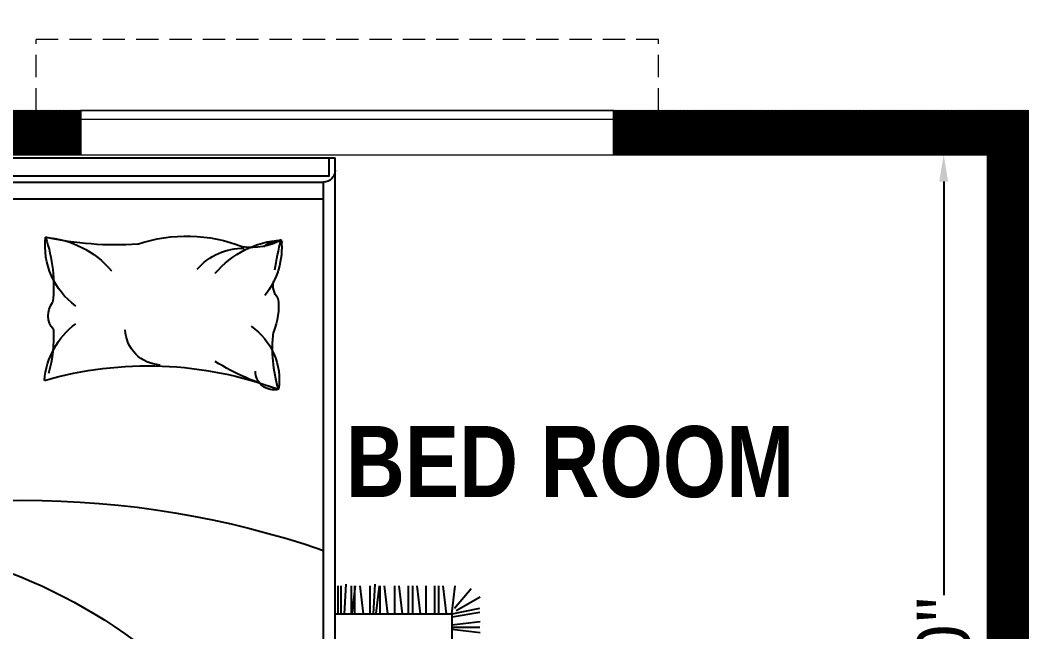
# Model space of a CAD drawing. Header units: feet. Extents: x 36275 to 37218, y -947 to -334.
# Drawn here: x 36557.5 to 36670.2, y -482.6 to -413.8 of the extents above; entities that cross this region are included whole.
import ezdxf

# ---------------------------------------------------------------- set-up
doc = ezdxf.new("R2010")
doc.units = ezdxf.units.FT
doc.header["$MEASUREMENT"] = 0
doc.header["$PDMODE"] = 35
doc.linetypes.add('HIDDEN', pattern=[0.375, 0.25, -0.125])
for name, color, linetype in [('dwgmodels.com', 250, 'Continuous'), ('FURN', 171, 'Continuous'), ('hatch', 252, 'Continuous')]:
    doc.layers.add(name, color=color, linetype=linetype)
for name, color, linetype, lineweight in [('SLAB LINE', 50, 'Continuous', 30), ('text', 6, 'Continuous', 25), ('wall', 7, 'Continuous', 40), ('Wall_SYN', 7, 'Continuous', 35), ('window', 116, 'Continuous', 20)]:
    doc.layers.add(name, color=color, linetype=linetype, lineweight=lineweight)
doc.styles.add('plan', font='trebuc.ttf')
doc.styles.get("Standard").update_dxf_attribs({"font": 'swisscb.ttf'})
doc.dimstyles.new('WORKING', dxfattribs={"dimtxt": 6, "dimasz": 3, "dimexe": 3, "dimexo": 4, "dimgap": 1, "dimtad": 0, "dimdec": 3, "dimzin": 3, "dimdsep": 46, "dimlunit": 4, "dimtxsty": 'plan', "dimcen": 0.09, "dimclrd": 256, "dimclre": 256, "dimclrt": 7, "dimadec": 0, "dimazin": 0, "dimtfac": 1, "dimtdec": 3, "dimtmove": 1, "dimatfit": 3, "dimfxl": 12, "dimtolj": 1, "dimtzin": 0, "dimlwd": -1, "dimlwe": -1, "dimarcsym": 0})

# ---------------------------------------------------------------- blocks, each defined once
blk = doc.blocks.new('*D8')
at = {"layer": 'Defpoints', "color": 0, "lineweight": 0, "transparency": 16777216}
for p in [(36925.31314333927, -400.2845081454798), (36517.31314333927, -453.5753248443623), (36925.31314333927, -453.5753248443623)]:
    blk.add_point(p, dxfattribs=at)
at = {"layer": 'hatch', "transparency": 16777216}
for p, q in [((36517.31314333927, -449.5753248443623), (36517.31314333927, -397.2845081454798)), ((36925.31314333927, -449.5753248443623), (36925.31314333927, -397.2845081454798)), ((36520.31314333927, -400.2845081454798), (36710.66061808675, -400.2845081454798)), ((36922.31314333927, -400.2845081454798), (36731.96566859179, -400.2845081454798))]:
    blk.add_line(p, q, dxfattribs=at)
at = {"layer": 'hatch', "lineweight": 0, "transparency": 16777216}
for points in [[(36520.31314333927, -399.7845081454798), (36520.31314333927, -400.7845081454798), (36517.31314333927, -400.2845081454798)], [(36922.31314333927, -399.7845081454798), (36922.31314333927, -400.7845081454798), (36925.31314333927, -400.2845081454798)]]:
    blk.add_solid(points, dxfattribs=at)
at = {"layer": 'hatch', "color": 7, "lineweight": 0, "transparency": 16777216, "insert": (36721.31314333927, -400.2845081454798), "char_height": 6, "attachment_point": 5, "style": 'plan'}
blk.add_mtext('\\A1;34\'-0"', dxfattribs=at)
blk = doc.blocks.new('*D9')
at = {"layer": 'Defpoints', "color": 0, "lineweight": 0, "transparency": 16777216}
for p in [(36535.06845964176, -423.9395204819275), (36493.79485159284, -883.9395204819278), (36669.06845964176, -883.9395204819277)]:
    blk.add_point(p, dxfattribs=at)
at = {"layer": 'hatch', "transparency": 16777216}
for p, q in [((36531.06845964176, -423.9395204819275), (36490.79485159284, -423.9395204819275)), ((36493.79485159284, -426.9395204819275), (36493.79485159284, -643.2869952294024)), ((36493.79485159284, -880.9395204819278), (36493.79485159284, -664.5920457344529)), ((36665.06845964176, -883.9395204819277), (36490.79485159284, -883.9395204819278))]:
    blk.add_line(p, q, dxfattribs=at)
at = {"layer": 'hatch', "lineweight": 0, "transparency": 16777216}
for points in [[(36493.29485159284, -426.9395204819275), (36494.29485159284, -426.9395204819275), (36493.79485159284, -423.9395204819275)], [(36493.29485159284, -880.9395204819278), (36494.29485159284, -880.9395204819278), (36493.79485159284, -883.9395204819278)]]:
    blk.add_solid(points, dxfattribs=at)
at = {"layer": 'hatch', "color": 7, "lineweight": 0, "transparency": 16777216, "insert": (36493.79485159284, -653.9395204819378), "char_height": 6, "attachment_point": 5, "rotation": 90, "style": 'plan'}
blk.add_mtext('\\A1;38\'-4"', dxfattribs=at)
blk = doc.blocks.new('A$C625a09c8')
at = {"layer": 'dwgmodels.com', "color": 183}
for p, q in [((1.541489854324027, 10.10103390981072), (1.220238705041993, 10.47498317661882)), ((1.591671726040659, 9.988726272672466), (1.527924408695981, 10.5293737751104)), ((1.694319803937105, 9.988726272672466), (1.758067122158536, 10.5293737751104)), ((1.840908266312908, 9.988726272672466), (1.840908266312908, 10.5293737751104)), ((1.923623332077113, 9.993147520690115), (1.923623332077113, 10.52843957135593)), ((2.085130965024291, 9.993147520690115), (2.085130965024291, 10.52843957135593)), ((2.199145195412711, 9.988726272672466), (2.262892513630504, 10.5293737751104)), ((2.345733657788514, 9.988726272672466), (2.345733657788514, 10.5293737751104)), ((2.428448723549081, 9.993147520690115), (2.428448723549081, 10.52843957135593)), ((2.542462953937502, 9.988726272672466), (2.60621027128218, 10.5293737751104)), ((2.689051416313305, 9.988726272672466), (2.689051416313305, 10.5293737751104)), ((2.82552848571504, 9.988726272672466), (2.889275803936471, 10.5293737751104)), ((2.972116948963958, 9.988726272672466), (2.972116948963958, 10.5293737751104)), ((3.048602918162942, 9.993147520690115), (2.984896780388226, 10.5293737751104)), ((3.099529223640275, 9.988726272672466), (3.067655564529559, 10.56117333680493)), ((3.163276540984953, 9.988726272672466), (3.163276540984953, 10.5293737751104)), ((3.290729996977461, 9.988726272672466), (3.354477315198892, 10.5293737751104)), ((3.513804428552248, 9.993147520690115), (3.450098291650647, 10.5293737751104)), ((3.460294314143539, 9.993147520690115), (3.460294314143539, 10.52843957135593)), ((3.523461337299523, 9.993147520690115), (3.523461337299523, 10.52843957135593)), ((3.657191986418184, 9.988726272672466), (3.625318328180583, 10.56117333680493)), ((3.720939304635976, 9.988726272672466), (3.720939304635976, 10.5293737751104)), ((3.784106327795598, 9.988726272672466), (3.784106327795598, 10.5293737751104)), ((1.51355487868932, 10.05080211279181), (1.051024224041612, 10.31336538954201)), ((1.587250478460192, 9.988726272672466), (1.0519584275753, 10.09594667624089)), ((1.591671726040659, 9.77536283884973), (1.051024224041612, 9.839110156741071)), ((1.587250478460192, 9.928295605599033), (1.0519584275753, 10.01902003020905)), ((1.591671726040659, 9.691984232581035), (1.051024224041612, 9.628236914689637)), ((1.587250478460192, 9.729513610509741), (1.0519584275753, 9.729513610509741))]:
    blk.add_line(p, q, dxfattribs=at)
blk.add_lwpolyline([(3.838281302963878, 9.988726272672466), (1.591671726040659, 9.988726272672466), (1.591671726040659, 1.416177944085803), (10.13339788773737, 1.416177944085803), (10.13339788773737, 3.51925570144374)], dxfattribs=at)
at = {"layer": 'dwgmodels.com'}
for centre, radius, start, end in [((9.846048426068592, -5.638649904882016), 17.81325544848426, 71.05766045513134, 108.9423395448687), ((13.60033189602473, 1.509914365406757), 9.90979801541599, 78.19008945014235, 164.2291889944024)]:
    blk.add_arc(centre, radius, start, end, dxfattribs=at)
at = {"layer": 'FURN', "color": 30, "true_color": 0xf8991e}
blk.add_line((15.85381554917694, 18.76396477543062), (3.838281302963878, 18.76396477543062), dxfattribs=at)
at = {"layer": 'FURN'}
for p, q in [((15.62852428186306, 18.29985119891063), (4.063572570274118, 18.29985119891063)), ((4.063572570274118, 17.96683976019921), (15.62852428186306, 17.96683976019921))]:
    blk.add_line(p, q, dxfattribs=at)
at = {"layer": 'FURN', "color": 30, "true_color": 0xf8991e}
blk.add_lwpolyline([(15.85381554917694, 18.76396477543062), (15.85381554917694, 3.51925570144374), (3.838281302963878, 3.51925570144374), (3.838281302963878, 18.76396477543062)], dxfattribs=at)
at = {"layer": 'FURN'}
blk.add_lwpolyline([(3.95947534444349, 18.76396477543062), (3.95947534444349, 18.41194717058158), (15.7787184600711, 18.41194717058158), (15.7787184600711, 18.76396477543062)], dxfattribs=at)
blk.add_lwpolyline([(15.62852428186306, 18.29985119891063), (15.62852428186306, 4.120032413732531, -0.4142135623731124), (15.25303883634115, 3.744546968538373), (4.439058015796036, 3.744546968538373, -0.4142135623731097), (4.063572570274118, 4.120032413732531), (4.063572570274118, 18.29985119891063)], format="xyb", dxfattribs=at)
for centre, radius, start, end in [((4.063572570274118, 18.52514246600526), 0.2252912671033832, 180, 270), ((4.952616459177079, 16.7919610262893), 0.3677551105245611, 45.59910881888732, 107.077404902207), ((6.326543796127226, 17.03583192469694), 1.459288977957638, 174.1100114663333, 219.0595772858012), ((1.149969228372356, 16.08958054393486), 3.882881132473113, 7.672701365516385, 16.39543369028107), ((4.746220606983115, 15.35048053040072), 1.839611615414575, 40.41890216988493, 85.98709613898907), ((5.44232116306739, 18.21296832279819), 1.17363657277916, 241.0908229889819, 278.4041839721869), ((6.695198431854806, 14.34802691974278), 2.912116432225225, 71.01829858510641, 111.7974093971815), ((8.049295307377179, 23.51821020373876), 6.429308357938145, 266.3715658508289, 282.2561728934731), ((9.542866009160207, 15.40033562577224), 1.839611615414575, 94.01290386101091, 139.5810978301151), ((7.962542820016097, 17.08568702006846), 1.459288977957638, 306.57109753607, 5.889976466864948), ((12.09696963162787, 16.30187132536747), 2.840631059355101, 160.8133065138497, 186.5053069634689), ((5.607941030273651, 15.85033690024164), 1.174318570254299, 40.94820663205041, 91.04228365431344), ((4.687932443717727, 16.30325494512851), 0.344447686989834, 316.7315570311536, 14.64939228947405), ((6.190284746862744, 15.90157893532029), 1.262448981140997, 172.4632442471801, 202.9830351376349), ((8.950471615051356, 15.72754034046392), 0.4108945732882934, 319.0979953724188, 37.91670997323407), ((6.154542045773269, 14.49890331167984), 1.239506862889849, 124.2427853763585, 188.7378720600889), ((7.167674198917666, 15.49071717743357), 0.7135780748221979, 273.1159846341224, 357.3699806053985), ((7.907607951772661, 14.35199845287127), 1.53178863042483, 4.909953780344741, 52.88025221858135), ((11.73376024860772, 15.30486137257469), 2.47749040768948, 176.4445883204249, 196.2045652587274), ((2.231907903256797, 15.10634744192981), 2.812434005229636, 343.5644030283725, 6.170418859822891), ((3.635467200045241, 18.91823638900405), 4.785873735326012, 285.6862532087204, 301.6501135885452), ((7.444606007287803, 7.529133055414377), 7.232877102657498, 74.03692794056504, 110.3493486442045), ((5.015043240542582, 14.65914657114553), 0.3589047084057966, 256.1981626950089, 0.2273253336034508)]:
    blk.add_arc(centre, radius, start, end, dxfattribs=at)
blk = doc.blocks.new('*D17')
at = {"layer": 'Defpoints', "color": 0, "lineweight": 0, "transparency": 16777216}
for p in [(36666.31314333928, -428.9395204819277), (36661.38959759075, -548.9395204819275), (36666.31314333928, -548.9395204819275)]:
    blk.add_point(p, dxfattribs=at)
at = {"layer": 'hatch', "transparency": 16777216}
for p, q in [((36662.31314333928, -428.9395204819277), (36658.38959759075, -428.9395204819277)), ((36661.38959759075, -431.9395204819277), (36661.38959759075, -478.4708336132408)), ((36661.38959759075, -545.9395204819275), (36661.38959759075, -499.4082073506145)), ((36662.31314333928, -548.9395204819275), (36658.38959759075, -548.9395204819275))]:
    blk.add_line(p, q, dxfattribs=at)
at = {"layer": 'hatch', "lineweight": 0, "transparency": 16777216}
for points in [[(36660.88959759075, -431.9395204819277), (36661.88959759075, -431.9395204819277), (36661.38959759075, -428.9395204819277)], [(36660.88959759075, -545.9395204819275), (36661.88959759075, -545.9395204819275), (36661.38959759075, -548.9395204819275)]]:
    blk.add_solid(points, dxfattribs=at)
at = {"layer": 'hatch', "color": 7, "lineweight": 0, "transparency": 16777216, "insert": (36661.38959759074, -488.9395204819379), "char_height": 6, "attachment_point": 5, "rotation": 90, "style": 'plan'}
blk.add_mtext('\\A1;10\'-0"', dxfattribs=at)

msp = doc.modelspace()

# ---------------------------------------------------------------- hatches: boundary and pattern name
at = {"layer": 'SLAB LINE'}
h = msp.add_hatch(dxfattribs=at)
h.set_pattern_fill('ANSI31', color=8)
h.set_pattern_definition([(45, (0, 0), (-0.08838834764831845, 0.08838834764831845), [])])
h.paths.add_polyline_path([(36564.31314333927, -423.9395204819273), (36517.31314333927, -423.9395204819273), (36517.31314333927, -458.9395204819273), (36522.31314333927, -458.9395204819273), (36522.31314333927, -428.9395204819273), (36564.31314333927, -428.9395204819273)])
h.paths.add_polyline_path([(36691.31314333927, -423.9395204819273), (36624.31314333927, -423.9395204819273), (36624.31314333927, -428.9395204819274), (36666.31314333927, -428.9395204819275), (36666.31314333927, -548.939520481927), (36661.31314333927, -548.9395204819273), (36661.31314333927, -553.9395204819275), (36683.31314333927, -553.9395204819273), (36683.31314333927, -548.9395204819273), (36671.31314333927, -548.939520481927), (36671.31314333927, -428.9395204819275), (36691.31314333927, -428.9395204819275)])
h.paths.add_polyline_path([(36620.17028619641, -548.9395204819273), (36522.31314333927, -548.939520481927), (36522.31314333927, -518.9395204819273), (36517.31314333927, -518.9395204819273), (36517.31314333927, -565.939520481927), (36522.31314333927, -565.939520481927), (36522.31314333927, -553.939520481927), (36620.17028619641, -553.9395204819275)])

# ---------------------------------------------------------------- linework, layer by layer
at = {"layer": 'wall', "lineweight": 0}
for p, q in [((36517.31314333927, -423.9395204819273), (36925.31314333927, -423.9395204819273)), ((36522.31314333927, -428.9395204819273), (36666.31314333927, -428.9395204819275)), ((36666.31314333927, -548.9395204819273), (36666.31314333927, -428.9395204819273))]:
    msp.add_line(p, q, dxfattribs=at)
at = {"layer": 'Wall_SYN'}
for p, q in [((36564.31314333927, -428.9395204819239), (36564.31314333927, -423.9395204819289)), ((36624.31314333927, -428.9395204819239), (36624.31314333927, -423.9395204819284))]:
    msp.add_line(p, q, dxfattribs=at)
at = {"layer": 'window', "linetype": 'HIDDEN', "ltscale": 10}
for p, q in [((36629.31314333927, -415.9395204819311), (36559.31314333927, -415.9395204819239)), ((36559.31314333927, -423.9395204819311), (36559.31314333927, -415.9395204819239)), ((36629.31314333927, -423.9395204819311), (36629.31314333927, -415.9395204819311))]:
    msp.add_line(p, q, dxfattribs=at)
at = {"layer": 'window'}
for p, q in [((36624.31314333927, -423.9395204819311), (36564.31314333927, -423.9395204819239)), ((36624.31314333927, -424.9395204819311), (36564.31314333927, -424.9395204819239))]:
    msp.add_line(p, q, dxfattribs=at)

# ---------------------------------------------------------------- block references
at = {"layer": 'FURN', "lineweight": 0, "xscale": -5.844683936724634, "yscale": 5.844683936724634, "zscale": 5.844683936724634}
msp.add_blockref('A$C625a09c8', (36615.38646038649, -538.9464651304752), dxfattribs=at)

# ---------------------------------------------------------------- texts
at = {"layer": 'text', "lineweight": 0, "insert": (36619.37325033618, -459.4379184151112), "char_height": 8, "width": 96.38787878787844, "attachment_point": 2}
msp.add_mtext('BED ROOM', dxfattribs=at)

# ---------------------------------------------------------------- dimensions: what is measured, and where the dimension line sits
at = {"layer": 'hatch', "lineweight": 0}
dim = msp.add_linear_dim(base=(36925.31314333927, -400.2845081454798), p1=(36517.31314333927, -453.5753248443623), p2=(36925.31314333927, -453.5753248443623), dimstyle='WORKING', dxfattribs=at)
dim.commit()
dim.dimension.update_dxf_attribs({"geometry": '*D8', "text_midpoint": (36721.31314333927, -400.2845081454798)})
for base, p1, p2, picture, middle in [((36493.79485159284, -883.9395204819278), (36535.06845964174, -423.9395204819273), (36669.06845964174, -883.9395204819273), '*D9', (36493.79485159284, -653.9395204819378)), ((36661.38959759075, -548.9395204819275), (36666.31314333927, -428.9395204819275), (36666.31314333927, -548.9395204819273), '*D17', (36661.38959759074, -488.9395204819379))]:
    dim = msp.add_linear_dim(base=base, p1=p1, p2=p2, angle=90, dimstyle='WORKING', dxfattribs=at)
    dim.commit()
    dim.dimension.update_dxf_attribs({"geometry": picture, "text_midpoint": middle})

doc.saveas('drawing.dxf')
